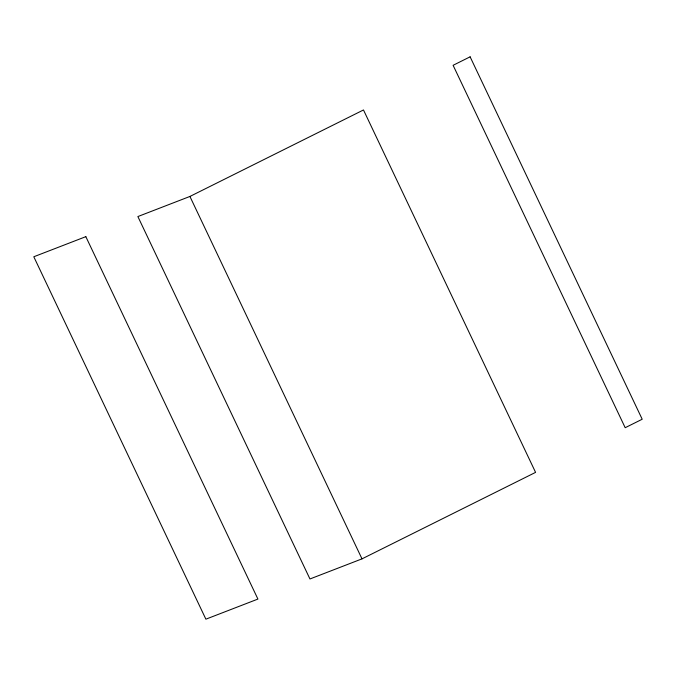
<?xml version="1.0" encoding="UTF-8"?>
<svg xmlns="http://www.w3.org/2000/svg" width="676" height="676" viewBox="0 0 676 676"><rect width="100%" height="100%" fill="white"/><g stroke="black" fill="none" stroke-linecap="round" stroke-linejoin="round"><path stroke-width="1.01" d="M189.914 196.454L363.485 109.96L535.578 472.372L361.998 558.866L309.954 578.969L137.87 216.557L189.914 196.454L361.998 558.866M470.116 56.826L453.106 65.302L625.19 427.714L642.2 419.238L470.116 56.826M85.835 236.659L33.8 256.762L205.884 619.174L257.919 599.071L85.835 236.659"/></g></svg>
